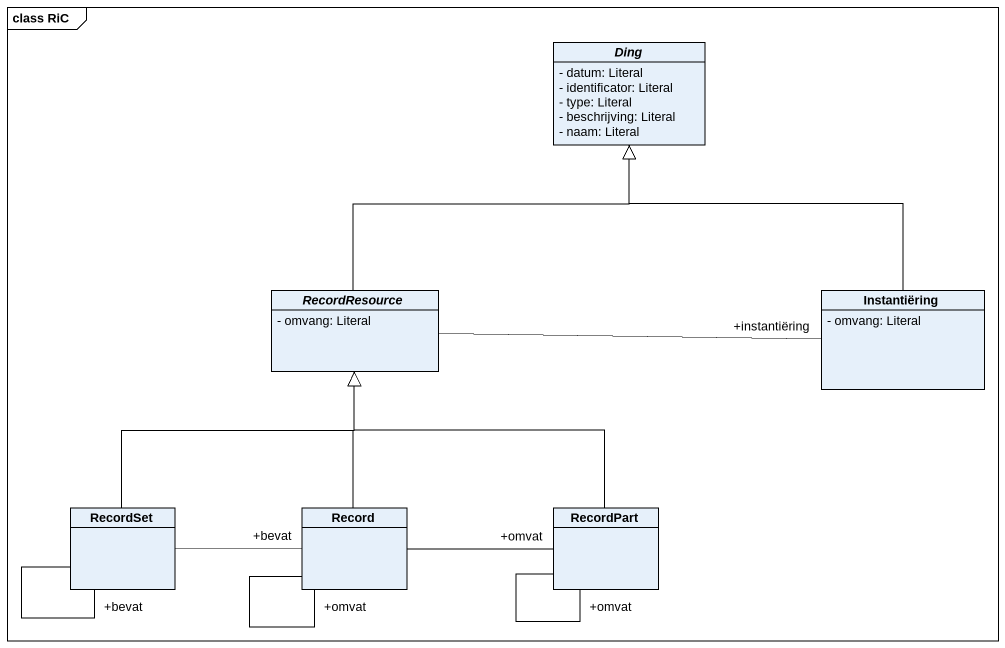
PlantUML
@startuml
mainframe class RiC
hide circle
hide empty members
skinparam classAttributeIconSize 0
abstract class Ding {
  - datum: Literal
  - identificator: Literal
  - type: Literal
  - beschrijving: Literal
  - naam: Literal
}
abstract class RecordResource {
  - omvang: Literal
}
class Instantiëring {
  - omvang: Literal
}
class RecordSet
class "Record" as Record_
class RecordPart
RecordResource -up-|> Ding
RecordResource -right- "+instantiëring" Instantiëring
Instantiëring -up-|> Ding
RecordSet -up-|> RecordResource
RecordSet -- "+bevat" RecordSet
RecordSet -right- "+bevat" Record_
Record_ -up-|> RecordResource
Record_ -- "+omvat" Record_
Record_ -right- "+omvat" RecordPart
RecordPart -up-|> RecordResource
RecordPart -- "+omvat" RecordPart
@enduml
